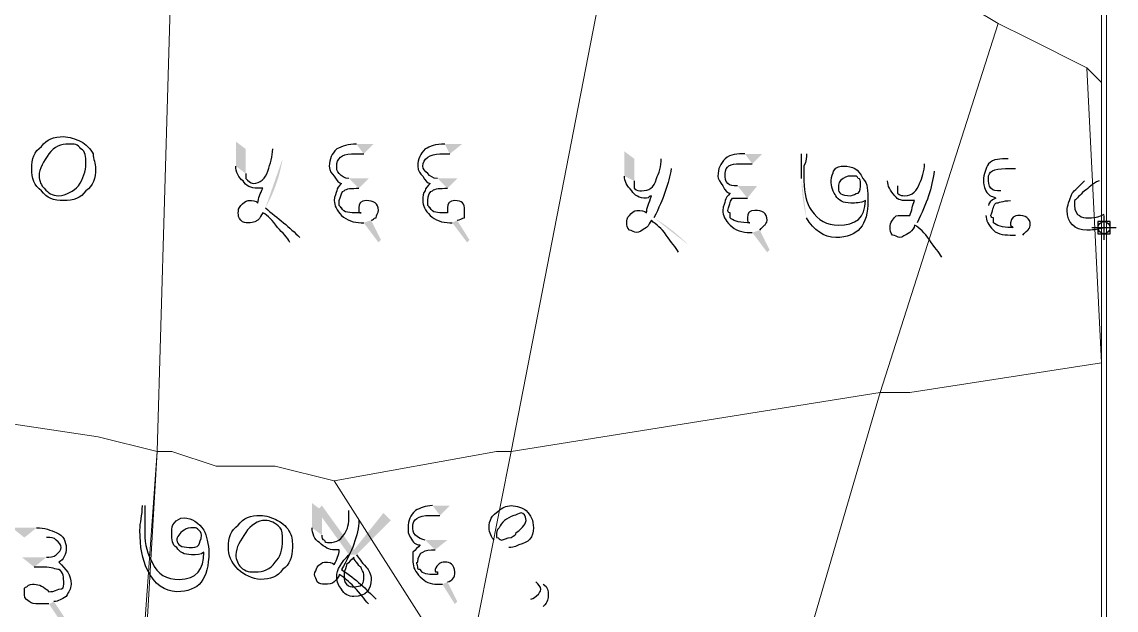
# Model space of a CAD drawing. Header units: metres. Extents: x 345912 to 349030, y 3061206 to 3061792.
# Drawn here: x 346117.22 to 346139.82, y 3061299.62 to 3061311.77 of the extents above; entities that cross this region are included whole.
import ezdxf

# ---------------------------------------------------------------- set-up
doc = ezdxf.new("R2010")
doc.units = ezdxf.units.M
doc.header["$MEASUREMENT"] = 0
doc.header["$PDMODE"] = 98
doc.header["$PDSIZE"] = 0.25
doc.layers.add('PDF5_Geometry', color=7, linetype='Continuous')
doc.layers.add('PDF5_Solid Fills', color=7, linetype='Continuous')

msp = doc.modelspace()

# ---------------------------------------------------------------- hatches: boundary and pattern name
at = {"layer": 'PDF5_Solid Fills', "transparency": 33554559}
h = msp.add_hatch(color=256, dxfattribs=at)
h.paths.add_polyline_path([(346122.40053, 3061309.14523), (346122.60373, 3061308.94203)], flags=0)
h.paths.add_polyline_path([(346122.24813, 3061307.92603, 0.08894398), (346122.60373, 3061308.94203)], flags=0)
h.paths.add_polyline_path([(346122.95933, 3061307.31643), (346122.75613, 3061307.21483)], flags=0)
h.paths.add_polyline_path([(346121.63853, 3061308.78963), (346121.63853, 3061309.29763), (346121.84173, 3061309.14523), (346121.84173, 3061308.63723)], flags=0)
h.paths.add_polyline_path([(346124.28013, 3061309.04363), (346124.48333, 3061309.24683), (346124.12773, 3061309.24683)], flags=0)
h.paths.add_polyline_path([(346124.28013, 3061307.62123), (346124.58493, 3061307.21483), (346124.63573, 3061307.26563), (346124.43253, 3061307.67203)], flags=0)
h.paths.add_polyline_path([(346124.17853, 3061308.33243), (346124.38173, 3061308.53563), (346123.97533, 3061308.53563)], flags=0)
h.paths.add_polyline_path([(346126.05813, 3061309.04363), (346126.31213, 3061309.24683), (346125.95653, 3061309.24683)], flags=0)
h.paths.add_polyline_path([(346126.10893, 3061307.62123), (346126.41373, 3061307.21483), (346126.46453, 3061307.26563), (346126.21053, 3061307.67203)], flags=0)
h.paths.add_polyline_path([(346126.00733, 3061308.33243), (346126.21053, 3061308.53563), (346125.80413, 3061308.53563)], flags=0)
h = msp.add_hatch(color=256, dxfattribs=at)
h.paths.add_polyline_path([(346130.42694, 3061308.94205), (346130.63014, 3061308.73885)], flags=0)
h.paths.add_polyline_path([(346130.98574, 3061307.16405, 0.05915123), (346130.27454, 3061307.72285)], flags=0)
h.paths.add_polyline_path([(346130.98574, 3061307.16405), (346130.78254, 3061307.01165)], flags=0)
h.paths.add_polyline_path([(346129.66494, 3061308.58645), (346129.66494, 3061309.09445), (346129.86814, 3061308.94205), (346129.86814, 3061308.48485)], flags=0)
h.paths.add_polyline_path([(346132.30654, 3061308.84045), (346132.50974, 3061309.04365), (346132.15414, 3061309.04365)], flags=0)
h.paths.add_polyline_path([(346132.30654, 3061307.41805), (346132.61134, 3061307.01165), (346132.66214, 3061307.06245), (346132.45894, 3061307.46885)], flags=0)
h.paths.add_polyline_path([(346132.20494, 3061308.12925), (346132.40814, 3061308.38325), (346132.00174, 3061308.38325)], flags=0)
h.paths.add_polyline_path([(346133.32254, 3061308.53565, 0.05812615), (346133.42414, 3061307.72285)], flags=0)
h.paths.add_polyline_path([(346133.32254, 3061309.04365), (346133.42414, 3061309.04365)], flags=0)
h.paths.add_polyline_path([(346134.64334, 3061308.07845), (346134.64334, 3061308.07845)], flags=0)
h = msp.add_hatch(color=256, dxfattribs=at)
h.paths.add_polyline_path([(346119.70813, 3061301.77924), (346119.75893, 3061301.77924)], flags=0)
h.paths.add_polyline_path([(346120.97813, 3061300.81404), (346120.97813, 3061300.81404)], flags=0)
h.paths.add_polyline_path([(346123.97533, 3061300.76324), (346123.31493, 3061301.67764), (346123.41653, 3061301.77924), (346124.07693, 3061300.86484), (346124.68653, 3061301.62684), (346124.83893, 3061301.47444), (346124.12773, 3061300.76324)], flags=0)
h = msp.add_hatch(color=256, dxfattribs=at)
h.paths.add_polyline_path([(346123.97534, 3061301.67764), (346124.17854, 3061301.47444)], flags=0)
h.paths.add_polyline_path([(346124.53414, 3061299.84884), (346124.38174, 3061299.74724)], flags=0)
h.paths.add_polyline_path([(346123.21334, 3061301.32204), (346123.21334, 3061301.83004), (346123.41654, 3061301.67764), (346123.41654, 3061301.16964)], flags=0)
h.paths.add_polyline_path([(346125.85494, 3061301.57604), (346126.05814, 3061301.77924), (346125.70254, 3061301.77924)], flags=0)
h.paths.add_polyline_path([(346125.90574, 3061300.15364), (346126.15974, 3061299.74724), (346126.21054, 3061299.79804), (346126.00734, 3061300.20444)], flags=0)
h.paths.add_polyline_path([(346125.75334, 3061300.86484), (346126.00734, 3061301.06804), (346125.55014, 3061301.06804)], flags=0)
h.paths.add_polyline_path([(346127.27734, 3061300.91564), (346127.98854, 3061300.15364)], flags=0)
h.paths.add_polyline_path([(346127.98854, 3061299.69644), (346127.73454, 3061299.84884)], flags=0)
h.paths.add_polyline_path([(346127.83614, 3061300.20444), (346126.97254, 3061301.06804)], flags=0)
h = msp.add_hatch(color=256, dxfattribs=at)
h.paths.add_polyline_path([(346114.12014, 3061301.22044), (346114.37414, 3061301.01724)], flags=0)
h.paths.add_polyline_path([(346114.67894, 3061299.39164), (346114.52654, 3061299.29004)], flags=0)
h.paths.add_polyline_path([(346113.40894, 3061300.86484), (346113.40894, 3061301.37284), (346113.56134, 3061301.22044), (346113.56134, 3061300.76324)], flags=0)
h.paths.add_polyline_path([(346115.99974, 3061301.11884), (346116.25374, 3061301.32204), (346115.84734, 3061301.32204)], flags=0)
h.paths.add_polyline_path([(346116.05054, 3061299.69644), (346116.30454, 3061299.29004), (346116.35534, 3061299.34084), (346116.15214, 3061299.74724)], flags=0)
h.paths.add_polyline_path([(346115.94894, 3061300.40764), (346116.15214, 3061300.66164), (346115.69494, 3061300.66164)], flags=0)
h.paths.add_polyline_path([(346117.26974, 3061301.11884), (346117.01574, 3061301.32204), (346117.52374, 3061301.32204)], flags=0)
h.paths.add_polyline_path([(346117.87934, 3061299.79804), (346118.18414, 3061299.34084), (346118.08254, 3061299.29004), (346117.77774, 3061299.74724)], flags=0)
h.paths.add_polyline_path([(346117.47294, 3061300.50924), (346117.21894, 3061300.71244), (346117.72694, 3061300.71244)], flags=0)

# ---------------------------------------------------------------- linework, layer by layer
at = {"layer": 'PDF5_Geometry', "lineweight": 13}
msp.add_lwpolyline([(345911.78374, 3061494.92084), (346139.62175, 3061494.92084), (346139.62175, 3061271.09604), (345911.78374, 3061271.09604)], close=True, dxfattribs=at)
at = {"layer": 'PDF5_Geometry', "lineweight": 9}
for points in [[(346139.52014, 3061310.51683), (346139.21534, 3061310.82164), (346137.99613, 3061311.43123), (346137.38653, 3061311.73604), (346135.86254, 3061312.65044), (346139.52014, 3061317.22243)], [(346139.52014, 3061310.51683), (346139.21534, 3061310.82164), (346137.99613, 3061311.43123), (346137.38653, 3061311.73604), (346135.86254, 3061312.65044), (346139.52014, 3061317.22243)], [(346127.32814, 3061302.89683), (346127.02333, 3061302.89683), (346123.67053, 3061302.28724), (346122.45134, 3061302.59205), (346121.23213, 3061302.59205), (346120.31773, 3061302.89683), (346120.01294, 3061302.89683), (346120.31773, 3061313.26004), (346121.23213, 3061313.26004), (346121.53694, 3061313.26004), (346123.06094, 3061313.56485), (346124.58493, 3061313.56485), (346128.85213, 3061313.86963), (346129.46175, 3061313.86963)], [(346127.32814, 3061302.89683), (346127.02333, 3061302.89683), (346123.67053, 3061302.28724), (346122.45134, 3061302.59205), (346121.23213, 3061302.59205), (346120.31773, 3061302.89683), (346120.01294, 3061302.89683), (346120.31773, 3061313.26004), (346121.23213, 3061313.26004), (346121.53694, 3061313.26004), (346123.06094, 3061313.56485), (346124.58493, 3061313.56485), (346128.85213, 3061313.86963), (346129.46175, 3061313.86963)], [(346135.86254, 3061312.65044), (346137.38653, 3061311.73604), (346134.94814, 3061304.11604), (346127.32814, 3061302.89683), (346129.46175, 3061313.86963), (346130.37613, 3061313.86963)], [(346135.86254, 3061312.65044), (346137.38653, 3061311.73604), (346134.94814, 3061304.11604), (346127.32814, 3061302.89683), (346129.46175, 3061313.86963), (346130.37613, 3061313.86963)], [(346120.01294, 3061302.89683), (346118.79373, 3061303.20164), (346112.69773, 3061304.11604), (346112.39294, 3061304.11604), (346112.69773, 3061312.65044), (346114.83134, 3061312.95523), (346120.31773, 3061313.26004)], [(346120.01294, 3061302.89683), (346118.79373, 3061303.20164), (346112.69773, 3061304.11604), (346112.39294, 3061304.11604), (346112.69773, 3061312.65044), (346114.83134, 3061312.95523), (346120.31773, 3061313.26004)], [(346139.21534, 3061310.82164), (346139.52014, 3061304.72564), (346135.55773, 3061304.11604), (346134.94814, 3061304.11604), (346137.38653, 3061311.73604), (346137.99613, 3061311.43123)], [(346139.21534, 3061310.82164), (346139.52014, 3061304.72564), (346135.55773, 3061304.11604), (346134.94814, 3061304.11604), (346137.38653, 3061311.73604), (346137.99613, 3061311.43123)], [(346139.52014, 3061292.83844), (346137.69134, 3061290.70485), (346137.38653, 3061290.40004), (346131.29053, 3061291.61925), (346134.94814, 3061304.11604), (346135.55773, 3061304.11604), (346139.52014, 3061304.72564), (346139.21534, 3061310.82164), (346139.52014, 3061310.51683)], [(346139.52014, 3061292.83844), (346137.69134, 3061290.70485), (346137.38653, 3061290.40004), (346131.29053, 3061291.61925), (346134.94814, 3061304.11604), (346135.55773, 3061304.11604), (346139.52014, 3061304.72564), (346139.21534, 3061310.82164), (346139.52014, 3061310.51683)], [(346120.01294, 3061302.89683), (346119.40333, 3061294.36243), (346112.39294, 3061297.41044), (346112.08814, 3061297.41044), (346112.39294, 3061304.11604), (346112.69773, 3061304.11604), (346118.79373, 3061303.20164)], [(346120.01294, 3061302.89683), (346119.40333, 3061294.36243), (346112.39294, 3061297.41044), (346112.08814, 3061297.41044), (346112.39294, 3061304.11604), (346112.69773, 3061304.11604), (346118.79373, 3061303.20164)], [(346131.29053, 3061291.61925), (346128.85213, 3061292.22884), (346128.85213, 3061293.75284), (346126.41373, 3061298.32485), (346127.32814, 3061302.89683), (346134.94814, 3061304.11604)], [(346131.29053, 3061291.61925), (346128.85213, 3061292.22884), (346128.85213, 3061293.75284), (346126.41373, 3061298.32485), (346127.32814, 3061302.89683), (346134.94814, 3061304.11604)], [(346123.67053, 3061302.28724), (346125.80414, 3061298.93444), (346126.41373, 3061298.32485), (346125.80414, 3061295.88645), (346121.84175, 3061296.80085), (346119.70814, 3061297.41044), (346119.70814, 3061297.71523), (346120.01294, 3061302.89683), (346120.31773, 3061302.89683), (346121.23213, 3061302.59205), (346122.45134, 3061302.59205)], [(346123.67053, 3061302.28724), (346125.80414, 3061298.93444), (346126.41373, 3061298.32485), (346125.80414, 3061295.88645), (346121.84175, 3061296.80085), (346119.70814, 3061297.41044), (346119.70814, 3061297.71523), (346120.01294, 3061302.89683), (346120.31773, 3061302.89683), (346121.23213, 3061302.59205), (346122.45134, 3061302.59205)], [(346126.41373, 3061298.32485), (346125.80414, 3061298.93444), (346123.67053, 3061302.28724), (346127.02333, 3061302.89683), (346127.32814, 3061302.89683)], [(346126.41373, 3061298.32485), (346125.80414, 3061298.93444), (346123.67053, 3061302.28724), (346127.02333, 3061302.89683), (346127.32814, 3061302.89683)]]:
    msp.add_lwpolyline(points, close=True, dxfattribs=at)
at = {"layer": 'PDF5_Geometry', "lineweight": 25}
for points in [[(346117.62533, 3061309.19605), (346117.72693, 3061309.34845), (346117.87933, 3061309.39925), (346118.08253, 3061309.39925)], [(346118.08253, 3061309.39925), (346118.18413, 3061309.39925), (346118.33653, 3061309.34845), (346118.43813, 3061309.29765)], [(346117.42213, 3061308.73885), (346117.42213, 3061308.94205), (346117.47293, 3061309.09445), (346117.62533, 3061309.19605)], [(346118.18413, 3061309.24685), (346118.03173, 3061309.24685), (346117.87933, 3061309.19605), (346117.77773, 3061309.04365)], [(346118.43813, 3061309.14525), (346118.38733, 3061309.24685), (346118.28573, 3061309.24685), (346118.18413, 3061309.24685)], [(346118.43813, 3061309.29765), (346118.53973, 3061309.24685), (346118.64133, 3061309.14525), (346118.69213, 3061309.04365)], [(346124.12773, 3061309.24683), (346123.97533, 3061309.24683), (346123.82293, 3061309.19603), (346123.72133, 3061309.14523)], [(346125.95653, 3061309.24683), (346125.75333, 3061309.24683), (346125.65173, 3061309.19603), (346125.55013, 3061309.14523)], [(346117.77773, 3061309.04365), (346117.67613, 3061308.89125), (346117.57453, 3061308.73885), (346117.57453, 3061308.58645)], [(346118.53973, 3061308.84045), (346118.53973, 3061308.99285), (346118.53973, 3061309.09445), (346118.43813, 3061309.14525)], [(346118.69213, 3061309.04365), (346118.69213, 3061308.94205), (346118.74293, 3061308.84045), (346118.74293, 3061308.73885)], [(346122.29893, 3061308.68803), (346122.34973, 3061308.84043), (346122.40053, 3061308.99283), (346122.40053, 3061309.14523)], [(346123.72133, 3061309.14523), (346123.61973, 3061309.04363), (346123.56893, 3061308.94203), (346123.56893, 3061308.78963)], [(346123.72133, 3061308.78963), (346123.72133, 3061308.94203), (346123.82293, 3061309.04363), (346124.02613, 3061309.04363)], [(346124.02613, 3061309.04363), (346124.07693, 3061309.04363), (346124.12773, 3061309.04363), (346124.17853, 3061309.04363)], [(346124.17853, 3061309.04363), (346124.22933, 3061309.04363), (346124.22933, 3061309.04363), (346124.28013, 3061309.04363)], [(346125.55013, 3061309.14523), (346125.44853, 3061309.04363), (346125.39773, 3061308.94203), (346125.39773, 3061308.78963)], [(346125.49933, 3061308.78963), (346125.49933, 3061308.94203), (346125.65173, 3061309.04363), (346125.85493, 3061309.04363)], [(346125.85493, 3061309.04363), (346125.90573, 3061309.04363), (346125.95653, 3061309.04363), (346126.00733, 3061309.04363)], [(346126.00733, 3061309.04363), (346126.05813, 3061309.04363), (346126.05813, 3061309.04363), (346126.05813, 3061309.04363)], [(346130.32534, 3061308.53565), (346130.37614, 3061308.63725), (346130.42694, 3061308.78965), (346130.42694, 3061308.94205)], [(346131.74774, 3061308.94205), (346131.64614, 3061308.84045), (346131.59534, 3061308.73885), (346131.59534, 3061308.58645)], [(346132.15414, 3061309.04365), (346132.00174, 3061309.04365), (346131.84934, 3061309.04365), (346131.74774, 3061308.94205)], [(346133.32254, 3061308.53565), (346133.32254, 3061308.68805), (346133.32254, 3061308.84045), (346133.32254, 3061309.04365)], [(346133.42414, 3061309.04365), (346133.42414, 3061308.99285), (346133.42414, 3061308.89125), (346133.37334, 3061308.78965)], [(346137.58974, 3061308.94204), (346137.43734, 3061308.94204), (346137.28494, 3061308.94204), (346137.18334, 3061308.84044)], [(346117.62533, 3061308.28165), (346117.47293, 3061308.38325), (346117.42213, 3061308.53565), (346117.42213, 3061308.73885)], [(346118.38733, 3061308.38325), (346118.48893, 3061308.53565), (346118.53973, 3061308.68805), (346118.53973, 3061308.84045)], [(346118.74293, 3061308.73885), (346118.74293, 3061308.53565), (346118.69213, 3061308.38325), (346118.53973, 3061308.28165)], [(346121.79093, 3061308.48483), (346121.68933, 3061308.53563), (346121.63853, 3061308.68803), (346121.63853, 3061308.78963)], [(346123.56893, 3061308.78963), (346123.56893, 3061308.68803), (346123.61973, 3061308.63723), (346123.67053, 3061308.58643)], [(346123.77213, 3061308.63723), (346123.72133, 3061308.68803), (346123.72133, 3061308.73883), (346123.72133, 3061308.78963)], [(346125.39773, 3061308.78963), (346125.39773, 3061308.68803), (346125.44853, 3061308.63723), (346125.49933, 3061308.58643)], [(346125.60093, 3061308.63723), (346125.55013, 3061308.68803), (346125.49933, 3061308.73883), (346125.49933, 3061308.78963)], [(346130.63014, 3061308.73885), (346130.57934, 3061308.43405), (346130.47774, 3061308.12925), (346130.27454, 3061307.72285)], [(346131.74774, 3061308.63725), (346131.74774, 3061308.78965), (346131.84934, 3061308.84045), (346132.05254, 3061308.84045)], [(346132.05254, 3061308.84045), (346132.10334, 3061308.84045), (346132.15414, 3061308.84045), (346132.20494, 3061308.84045)], [(346132.20494, 3061308.84045), (346132.25574, 3061308.84045), (346132.25574, 3061308.84045), (346132.30654, 3061308.84045)], [(346133.37334, 3061308.78965), (346133.37334, 3061308.63725), (346133.37334, 3061308.58645), (346133.37334, 3061308.48485)], [(346133.98294, 3061308.68805), (346134.03374, 3061308.78965), (346134.13534, 3061308.78965), (346134.18614, 3061308.78965)], [(346134.18614, 3061308.78965), (346134.38934, 3061308.78965), (346134.49094, 3061308.73885), (346134.59254, 3061308.53565)], [(346135.76094, 3061308.43404), (346135.81174, 3061308.53564), (346135.86254, 3061308.68804), (346135.86254, 3061308.84044)], [(346137.18334, 3061308.84044), (346137.13254, 3061308.73884), (346137.08174, 3061308.63724), (346137.08174, 3061308.48484)], [(346137.18334, 3061308.53564), (346137.18334, 3061308.68804), (346137.28494, 3061308.73884), (346137.53894, 3061308.73884)], [(346137.53894, 3061308.73884), (346137.53894, 3061308.73884), (346137.58974, 3061308.73884), (346137.64054, 3061308.73884)], [(346137.64054, 3061308.73884), (346137.69134, 3061308.73884), (346137.69134, 3061308.73884), (346137.74214, 3061308.73884)], [(346117.57453, 3061308.58645), (346117.57453, 3061308.48485), (346117.62533, 3061308.38325), (346117.67613, 3061308.33245)], [(346122.09573, 3061308.33243), (346121.94333, 3061308.33243), (346121.84173, 3061308.38323), (346121.79093, 3061308.48483)], [(346121.84173, 3061308.63723), (346121.84173, 3061308.58643), (346121.84173, 3061308.53563), (346121.84173, 3061308.53563)], [(346121.84173, 3061308.53563), (346121.89253, 3061308.48483), (346121.94333, 3061308.43403), (346121.99413, 3061308.43403)], [(346121.99413, 3061308.43403), (346122.14653, 3061308.43403), (346122.24813, 3061308.53563), (346122.29893, 3061308.68803)], [(346123.67053, 3061308.58643), (346123.72133, 3061308.48483), (346123.77213, 3061308.43403), (346123.82293, 3061308.43403)], [(346123.97533, 3061308.53563), (346123.87373, 3061308.53563), (346123.82293, 3061308.58643), (346123.77213, 3061308.63723)], [(346125.49933, 3061308.58643), (346125.55013, 3061308.48483), (346125.60093, 3061308.43403), (346125.65173, 3061308.43403)], [(346125.80413, 3061308.53563), (346125.70253, 3061308.53563), (346125.65173, 3061308.58643), (346125.60093, 3061308.63723)], [(346129.81734, 3061308.28165), (346129.71574, 3061308.38325), (346129.66494, 3061308.48485), (346129.66494, 3061308.58645)], [(346129.86814, 3061308.48485), (346129.86814, 3061308.43405), (346129.86814, 3061308.38325), (346129.86814, 3061308.33245)], [(346130.02054, 3061308.28165), (346130.17294, 3061308.28165), (346130.27454, 3061308.33245), (346130.32534, 3061308.53565)], [(346131.59534, 3061308.58645), (346131.59534, 3061308.53565), (346131.64614, 3061308.43405), (346131.69694, 3061308.38325)], [(346131.79854, 3061308.43405), (346131.74774, 3061308.48485), (346131.74774, 3061308.53565), (346131.74774, 3061308.63725)], [(346133.37334, 3061308.48485), (346133.37334, 3061308.23085), (346133.42414, 3061308.02765), (346133.52574, 3061307.87525)], [(346133.93214, 3061308.48485), (346133.93214, 3061308.58645), (346133.98294, 3061308.63725), (346133.98294, 3061308.68805)], [(346134.03374, 3061308.18005), (346133.98294, 3061308.23085), (346133.93214, 3061308.38325), (346133.93214, 3061308.48485)], [(346134.18614, 3061308.53565), (346134.08454, 3061308.48485), (346134.08454, 3061308.43405), (346134.08454, 3061308.33245)], [(346134.38934, 3061308.58645), (346134.33854, 3061308.58645), (346134.23694, 3061308.58645), (346134.18614, 3061308.53565)], [(346134.49094, 3061308.53565), (346134.49094, 3061308.58645), (346134.44014, 3061308.58645), (346134.38934, 3061308.58645)], [(346134.54174, 3061308.43405), (346134.54174, 3061308.48485), (346134.54174, 3061308.53565), (346134.49094, 3061308.53565)], [(346134.59254, 3061308.53565), (346134.69414, 3061308.43405), (346134.69414, 3061308.28165), (346134.69414, 3061308.07845)], [(346135.25294, 3061308.18004), (346135.15134, 3061308.28164), (346135.10054, 3061308.38324), (346135.10054, 3061308.48484)], [(346136.06574, 3061308.68804), (346136.01494, 3061308.33244), (346135.91334, 3061308.02764), (346135.71014, 3061307.62124)], [(346137.08174, 3061308.48484), (346137.08174, 3061308.43404), (346137.08174, 3061308.38324), (346137.13254, 3061308.28164)], [(346137.23414, 3061308.33244), (346137.18334, 3061308.38324), (346137.18334, 3061308.48484), (346137.18334, 3061308.53564)], [(346138.91054, 3061308.23084), (346138.96134, 3061308.28164), (346139.06294, 3061308.38324), (346139.16454, 3061308.48484)], [(346139.46934, 3061308.48484), (346139.31694, 3061308.43404), (346139.26614, 3061308.33244), (346139.16454, 3061308.28164)], [(346118.08253, 3061308.07845), (346117.87933, 3061308.07845), (346117.72693, 3061308.12925), (346117.62533, 3061308.28165)], [(346117.67613, 3061308.33245), (346117.77773, 3061308.23085), (346117.82853, 3061308.18005), (346117.98093, 3061308.18005)], [(346117.98093, 3061308.18005), (346118.13333, 3061308.18005), (346118.28573, 3061308.28165), (346118.38733, 3061308.38325)], [(346118.53973, 3061308.28165), (346118.43813, 3061308.12925), (346118.28573, 3061308.07845), (346118.08253, 3061308.07845)], [(346122.09573, 3061308.02763), (346122.09573, 3061308.12923), (346122.14653, 3061308.23083), (346122.19733, 3061308.33243)], [(346122.19733, 3061308.33243), (346122.14653, 3061308.33243), (346122.14653, 3061308.33243), (346122.09573, 3061308.33243)], [(346123.72133, 3061308.28163), (346123.72133, 3061308.23083), (346123.67053, 3061308.18003), (346123.67053, 3061308.07843)], [(346123.82293, 3061308.43403), (346123.77213, 3061308.38323), (346123.72133, 3061308.33243), (346123.72133, 3061308.28163)], [(346123.77213, 3061308.07843), (346123.82293, 3061308.18003), (346123.82293, 3061308.28163), (346123.87373, 3061308.28163)], [(346123.87373, 3061308.28163), (346123.92453, 3061308.33243), (346124.02613, 3061308.33243), (346124.17853, 3061308.33243)], [(346125.55013, 3061308.28163), (346125.49933, 3061308.23083), (346125.49933, 3061308.18003), (346125.49933, 3061308.07843)], [(346125.65173, 3061308.43403), (346125.60093, 3061308.38323), (346125.55013, 3061308.33243), (346125.55013, 3061308.28163)], [(346125.60093, 3061308.07843), (346125.60093, 3061308.18003), (346125.65173, 3061308.28163), (346125.70253, 3061308.28163)], [(346125.70253, 3061308.28163), (346125.75333, 3061308.33243), (346125.85493, 3061308.33243), (346126.00733, 3061308.33243)], [(346130.12214, 3061308.12925), (346129.96974, 3061308.12925), (346129.86814, 3061308.18005), (346129.81734, 3061308.28165)], [(346129.86814, 3061308.33245), (346129.91894, 3061308.28165), (346129.96974, 3061308.28165), (346130.02054, 3061308.28165)], [(346131.69694, 3061308.38325), (346131.74774, 3061308.28165), (346131.79854, 3061308.23085), (346131.84934, 3061308.23085)], [(346132.00174, 3061308.38325), (346131.90014, 3061308.38325), (346131.84934, 3061308.38325), (346131.79854, 3061308.43405)], [(346134.08454, 3061308.33245), (346134.08454, 3061308.23085), (346134.13534, 3061308.18005), (346134.33854, 3061308.18005)], [(346134.49094, 3061308.23085), (346134.54174, 3061308.28165), (346134.54174, 3061308.33245), (346134.54174, 3061308.43405)], [(346135.30374, 3061308.38324), (346135.30374, 3061308.33244), (346135.30374, 3061308.28164), (346135.30374, 3061308.23084)], [(346135.45614, 3061308.18004), (346135.60854, 3061308.18004), (346135.71014, 3061308.28164), (346135.76094, 3061308.43404)], [(346137.13254, 3061308.28164), (346137.18334, 3061308.18004), (346137.23414, 3061308.18004), (346137.33574, 3061308.12924)], [(346137.43734, 3061308.28164), (346137.33574, 3061308.28164), (346137.28494, 3061308.28164), (346137.23414, 3061308.33244)], [(346139.16454, 3061308.28164), (346139.06294, 3061308.18004), (346139.01214, 3061308.12924), (346138.96134, 3061308.07844)], [(346121.74013, 3061307.97683), (346121.79093, 3061308.02763), (346121.84173, 3061308.07843), (346121.89253, 3061308.07843)], [(346121.89253, 3061308.07843), (346121.99413, 3061308.07843), (346122.04493, 3061308.07843), (346122.09573, 3061308.02763)], [(346123.67053, 3061308.07843), (346123.67053, 3061307.97683), (346123.72133, 3061307.87523), (346123.82293, 3061307.77363)], [(346123.77213, 3061307.97683), (346123.77213, 3061308.02763), (346123.77213, 3061308.07843), (346123.77213, 3061308.07843)], [(346124.33093, 3061308.07843), (346124.22933, 3061308.07843), (346124.17853, 3061308.02763), (346124.17853, 3061307.92603)], [(346124.58493, 3061307.87523), (346124.58493, 3061308.02763), (346124.48333, 3061308.07843), (346124.33093, 3061308.07843)], [(346125.49933, 3061308.07843), (346125.49933, 3061307.97683), (346125.55013, 3061307.87523), (346125.65173, 3061307.77363)], [(346125.60093, 3061307.97683), (346125.60093, 3061308.02763), (346125.60093, 3061308.07843), (346125.60093, 3061308.07843)], [(346126.15973, 3061308.07843), (346126.05813, 3061308.07843), (346126.00733, 3061308.02763), (346126.00733, 3061307.92603)], [(346126.36293, 3061307.87523), (346126.36293, 3061308.02763), (346126.31213, 3061308.07843), (346126.15973, 3061308.07843)], [(346130.12214, 3061307.82445), (346130.12214, 3061307.92605), (346130.17294, 3061308.02765), (346130.22374, 3061308.18005)], [(346130.22374, 3061308.18005), (346130.17294, 3061308.18005), (346130.17294, 3061308.12925), (346130.12214, 3061308.12925)], [(346131.74774, 3061308.07845), (346131.74774, 3061308.02765), (346131.69694, 3061307.97685), (346131.69694, 3061307.87525)], [(346131.84934, 3061308.23085), (346131.79854, 3061308.18005), (346131.74774, 3061308.12925), (346131.74774, 3061308.07845)], [(346131.79854, 3061307.87525), (346131.84934, 3061308.02765), (346131.84934, 3061308.07845), (346131.90014, 3061308.12925)], [(346131.90014, 3061308.12925), (346131.95094, 3061308.12925), (346132.05254, 3061308.12925), (346132.20494, 3061308.12925)], [(346134.33854, 3061308.02765), (346134.18614, 3061308.02765), (346134.08454, 3061308.07845), (346134.03374, 3061308.18005)], [(346134.69414, 3061308.07845), (346134.69414, 3061307.57045), (346134.49094, 3061307.31645), (346134.03374, 3061307.31645)], [(346134.08454, 3061307.57045), (346134.44014, 3061307.57045), (346134.64334, 3061307.72285), (346134.64334, 3061308.07845)], [(346134.33854, 3061308.18005), (346134.38934, 3061308.18005), (346134.44014, 3061308.23085), (346134.49094, 3061308.23085)], [(346134.64334, 3061308.07845), (346134.54174, 3061308.02765), (346134.44014, 3061308.02765), (346134.33854, 3061308.02765)], [(346135.55774, 3061308.07844), (346135.40534, 3061308.07844), (346135.30374, 3061308.07844), (346135.25294, 3061308.18004)], [(346135.30374, 3061308.23084), (346135.35454, 3061308.18004), (346135.40534, 3061308.18004), (346135.45614, 3061308.18004)], [(346135.55774, 3061307.77364), (346135.60854, 3061307.87524), (346135.60854, 3061307.97684), (346135.65934, 3061308.07844)], [(346135.65934, 3061308.07844), (346135.60854, 3061308.07844), (346135.60854, 3061308.07844), (346135.55774, 3061308.07844)], [(346137.33574, 3061308.12924), (346137.23414, 3061308.07844), (346137.18334, 3061308.02764), (346137.18334, 3061307.97684)], [(346137.23414, 3061307.77364), (346137.28494, 3061307.92604), (346137.28494, 3061307.97684), (346137.33574, 3061308.02764)], [(346137.33574, 3061308.02764), (346137.38654, 3061308.02764), (346137.48814, 3061308.07844), (346137.64054, 3061308.07844)], [(346138.80894, 3061307.87524), (346138.80894, 3061307.97684), (346138.85974, 3061308.07844), (346138.91054, 3061308.23084)], [(346138.96134, 3061308.07844), (346138.96134, 3061308.02764), (346138.96134, 3061307.97684), (346138.96134, 3061307.97684)], [(346121.68933, 3061307.82443), (346121.68933, 3061307.87523), (346121.68933, 3061307.92603), (346121.74013, 3061307.97683)], [(346121.74013, 3061307.67203), (346121.68933, 3061307.72283), (346121.68933, 3061307.77363), (346121.68933, 3061307.82443)], [(346122.19733, 3061307.82443), (346122.14653, 3061307.77363), (346122.14653, 3061307.72283), (346122.09573, 3061307.67203)], [(346122.50213, 3061307.51963), (346122.40053, 3061307.67203), (346122.29893, 3061307.77363), (346122.19733, 3061307.82443)], [(346122.24813, 3061307.92603), (346122.50213, 3061307.72283), (346122.75613, 3061307.51963), (346122.95933, 3061307.31643)], [(346123.82293, 3061307.92603), (346123.82293, 3061307.92603), (346123.82293, 3061307.92603), (346123.77213, 3061307.97683)], [(346124.17853, 3061307.82443), (346123.97533, 3061307.82443), (346123.87373, 3061307.82443), (346123.82293, 3061307.92603)], [(346124.17853, 3061307.92603), (346124.17853, 3061307.92603), (346124.17853, 3061307.92603), (346124.17853, 3061307.87523)], [(346124.17853, 3061307.87523), (346124.17853, 3061307.82443), (346124.17853, 3061307.82443), (346124.22933, 3061307.82443)], [(346124.22933, 3061307.82443), (346124.17853, 3061307.82443), (346124.17853, 3061307.82443), (346124.17853, 3061307.82443)], [(346124.53413, 3061307.72283), (346124.53413, 3061307.77363), (346124.58493, 3061307.82443), (346124.58493, 3061307.87523)], [(346125.65173, 3061307.92603), (346125.65173, 3061307.92603), (346125.65173, 3061307.92603), (346125.60093, 3061307.97683)], [(346125.95653, 3061307.82443), (346125.80413, 3061307.82443), (346125.70253, 3061307.82443), (346125.65173, 3061307.92603)], [(346126.00733, 3061307.82443), (346126.00733, 3061307.82443), (346126.00733, 3061307.82443), (346125.95653, 3061307.82443)], [(346126.00733, 3061307.92603), (346126.00733, 3061307.92603), (346126.00733, 3061307.92603), (346126.00733, 3061307.87523)], [(346126.00733, 3061307.87523), (346126.00733, 3061307.82443), (346126.00733, 3061307.82443), (346126.00733, 3061307.82443)], [(346126.36293, 3061307.72283), (346126.36293, 3061307.77363), (346126.36293, 3061307.82443), (346126.36293, 3061307.87523)], [(346129.76654, 3061307.77365), (346129.81734, 3061307.82445), (346129.86814, 3061307.87525), (346129.91894, 3061307.87525)], [(346129.91894, 3061307.87525), (346130.02054, 3061307.87525), (346130.07134, 3061307.87525), (346130.12214, 3061307.82445)], [(346131.69694, 3061307.87525), (346131.69694, 3061307.77365), (346131.74774, 3061307.67205), (346131.84934, 3061307.57045)], [(346131.84934, 3061307.82445), (346131.79854, 3061307.82445), (346131.79854, 3061307.87525), (346131.79854, 3061307.87525)], [(346131.84934, 3061307.72285), (346131.84934, 3061307.72285), (346131.84934, 3061307.77365), (346131.84934, 3061307.82445)], [(346132.35734, 3061307.87525), (346132.25574, 3061307.87525), (346132.20494, 3061307.82445), (346132.20494, 3061307.72285)], [(346132.61134, 3061307.67205), (346132.61134, 3061307.82445), (346132.50974, 3061307.87525), (346132.35734, 3061307.87525)], [(346133.52574, 3061307.87525), (346133.67814, 3061307.67205), (346133.83054, 3061307.57045), (346134.08454, 3061307.57045)], [(346139.21534, 3061307.46884), (346138.96134, 3061307.46884), (346138.80894, 3061307.62124), (346138.80894, 3061307.87524)], [(346138.96134, 3061307.97684), (346138.96134, 3061307.87524), (346139.01214, 3061307.77364), (346139.06294, 3061307.77364)], [(346121.89253, 3061307.62123), (346121.84173, 3061307.62123), (346121.79093, 3061307.62123), (346121.74013, 3061307.67203)], [(346122.09573, 3061307.67203), (346121.99413, 3061307.62123), (346121.94333, 3061307.62123), (346121.89253, 3061307.62123)], [(346123.82293, 3061307.77363), (346123.92453, 3061307.67203), (346124.07693, 3061307.62123), (346124.22933, 3061307.62123)], [(346124.22933, 3061307.62123), (346124.22933, 3061307.62123), (346124.28013, 3061307.62123), (346124.28013, 3061307.62123)], [(346124.43253, 3061307.67203), (346124.48333, 3061307.67203), (346124.48333, 3061307.72283), (346124.53413, 3061307.72283)], [(346125.65173, 3061307.77363), (346125.75333, 3061307.67203), (346125.90573, 3061307.62123), (346126.05813, 3061307.62123)], [(346126.05813, 3061307.62123), (346126.05813, 3061307.62123), (346126.10893, 3061307.62123), (346126.10893, 3061307.62123)], [(346126.21053, 3061307.67203), (346126.26133, 3061307.67203), (346126.31213, 3061307.72283), (346126.36293, 3061307.72283)], [(346129.71574, 3061307.62125), (346129.71574, 3061307.67205), (346129.71574, 3061307.72285), (346129.76654, 3061307.77365)], [(346129.76654, 3061307.46885), (346129.71574, 3061307.51965), (346129.71574, 3061307.57045), (346129.71574, 3061307.62125)], [(346130.22374, 3061307.67205), (346130.17294, 3061307.62125), (346130.17294, 3061307.57045), (346130.12214, 3061307.51965)], [(346130.52854, 3061307.36725), (346130.42694, 3061307.51965), (346130.32534, 3061307.57045), (346130.22374, 3061307.67205)], [(346132.20494, 3061307.62125), (346132.00174, 3061307.62125), (346131.90014, 3061307.67205), (346131.84934, 3061307.72285)], [(346132.20494, 3061307.72285), (346132.20494, 3061307.67205), (346132.20494, 3061307.67205), (346132.20494, 3061307.67205)], [(346132.20494, 3061307.67205), (346132.20494, 3061307.62125), (346132.25574, 3061307.62125), (346132.25574, 3061307.62125)], [(346132.25574, 3061307.62125), (346132.20494, 3061307.62125), (346132.20494, 3061307.62125), (346132.20494, 3061307.62125)], [(346132.56054, 3061307.57045), (346132.56054, 3061307.57045), (346132.61134, 3061307.62125), (346132.61134, 3061307.67205)], [(346134.03374, 3061307.31645), (346133.77974, 3061307.31645), (346133.57654, 3061307.46885), (346133.42414, 3061307.72285)], [(346135.15134, 3061307.51964), (346135.15134, 3061307.57044), (346135.15134, 3061307.62124), (346135.20214, 3061307.67204)], [(346135.20214, 3061307.67204), (346135.25294, 3061307.77364), (346135.30374, 3061307.77364), (346135.35454, 3061307.77364)], [(346135.35454, 3061307.77364), (346135.45614, 3061307.77364), (346135.50694, 3061307.77364), (346135.55774, 3061307.77364)], [(346137.13254, 3061307.77364), (346137.13254, 3061307.67204), (346137.18334, 3061307.57044), (346137.28494, 3061307.46884)], [(346137.28494, 3061307.72284), (346137.23414, 3061307.72284), (346137.23414, 3061307.77364), (346137.23414, 3061307.77364)], [(346137.28494, 3061307.62124), (346137.28494, 3061307.62124), (346137.28494, 3061307.67204), (346137.28494, 3061307.72284)], [(346137.64054, 3061307.51964), (346137.48814, 3061307.51964), (346137.33574, 3061307.57044), (346137.28494, 3061307.62124)], [(346137.79294, 3061307.77364), (346137.74214, 3061307.77364), (346137.64054, 3061307.72284), (346137.64054, 3061307.62124)], [(346137.64054, 3061307.62124), (346137.64054, 3061307.62124), (346137.64054, 3061307.57044), (346137.64054, 3061307.57044)], [(346138.04694, 3061307.57044), (346138.04694, 3061307.72284), (346137.94534, 3061307.77364), (346137.79294, 3061307.77364)], [(346139.06294, 3061307.77364), (346139.11374, 3061307.72284), (346139.16454, 3061307.72284), (346139.26614, 3061307.72284)], [(346139.26614, 3061307.72284), (346139.31694, 3061307.72284), (346139.41854, 3061307.72284), (346139.52014, 3061307.77364)], [(346139.52014, 3061307.77364), (346139.53668, 3061307.78192), (346139.55363, 3061307.78905), (346139.57094, 3061307.79513)], [(346122.75613, 3061307.21483), (346122.70533, 3061307.31643), (346122.60373, 3061307.41803), (346122.50213, 3061307.51963)], [(346129.91894, 3061307.41805), (346129.86814, 3061307.41805), (346129.81734, 3061307.46885), (346129.76654, 3061307.46885)], [(346130.12214, 3061307.51965), (346130.02054, 3061307.46885), (346129.96974, 3061307.41805), (346129.91894, 3061307.41805)], [(346130.78254, 3061307.01165), (346130.73174, 3061307.11325), (346130.63014, 3061307.21485), (346130.52854, 3061307.36725)], [(346131.84934, 3061307.57045), (346131.95094, 3061307.46885), (346132.10334, 3061307.41805), (346132.25574, 3061307.41805)], [(346132.25574, 3061307.41805), (346132.25574, 3061307.41805), (346132.30654, 3061307.41805), (346132.30654, 3061307.41805)], [(346132.45894, 3061307.46885), (346132.50974, 3061307.51965), (346132.50974, 3061307.51965), (346132.56054, 3061307.57045)], [(346135.20214, 3061307.36724), (346135.15134, 3061307.41804), (346135.15134, 3061307.46884), (346135.15134, 3061307.51964)], [(346135.35454, 3061307.31644), (346135.30374, 3061307.31644), (346135.25294, 3061307.36724), (346135.20214, 3061307.36724)], [(346135.55774, 3061307.41804), (346135.45614, 3061307.36724), (346135.40534, 3061307.31644), (346135.35454, 3061307.31644)], [(346135.65934, 3061307.57044), (346135.65934, 3061307.51964), (346135.60854, 3061307.46884), (346135.55774, 3061307.41804)], [(346135.96414, 3061307.26564), (346135.86254, 3061307.41804), (346135.76094, 3061307.51964), (346135.65934, 3061307.57044)], [(346137.28494, 3061307.46884), (346137.38654, 3061307.36724), (346137.53894, 3061307.36724), (346137.69134, 3061307.36724)], [(346137.64054, 3061307.57044), (346137.64054, 3061307.57044), (346137.69134, 3061307.51964), (346137.69134, 3061307.51964)], [(346137.69134, 3061307.51964), (346137.64054, 3061307.51964), (346137.64054, 3061307.51964), (346137.64054, 3061307.51964)], [(346137.69134, 3061307.36724), (346137.74214, 3061307.36724), (346137.74214, 3061307.36724), (346137.74214, 3061307.36724)], [(346137.89454, 3061307.36724), (346137.94534, 3061307.41804), (346137.94534, 3061307.41804), (346137.99614, 3061307.46884)], [(346137.99614, 3061307.46884), (346137.99614, 3061307.46884), (346138.04694, 3061307.51964), (346138.04694, 3061307.57044)], [(346139.57094, 3061307.51964), (346139.41854, 3061307.46884), (346139.31694, 3061307.46884), (346139.21534, 3061307.46884)], [(346136.21814, 3061306.91004), (346136.16734, 3061307.01164), (346136.06574, 3061307.11324), (346135.96414, 3061307.26564)], [(346119.65733, 3061301.27124), (346119.65733, 3061301.42364), (346119.70813, 3061301.57604), (346119.70813, 3061301.77924)], [(346119.75893, 3061301.77924), (346119.75893, 3061301.72844), (346119.75893, 3061301.62684), (346119.75893, 3061301.52524)], [(346125.70254, 3061301.77924), (346125.55014, 3061301.77924), (346125.44854, 3061301.72844), (346125.34694, 3061301.67764)], [(346127.07414, 3061301.67764), (346127.12494, 3061301.72844), (346127.22654, 3061301.77924), (346127.32814, 3061301.77924)], [(346127.32814, 3061301.77924), (346127.42974, 3061301.77924), (346127.58214, 3061301.72844), (346127.63294, 3061301.67764)], [(346119.75893, 3061301.52524), (346119.75893, 3061301.37284), (346119.75893, 3061301.27124), (346119.75893, 3061301.22044)], [(346120.36853, 3061301.42364), (346120.41933, 3061301.47444), (346120.47013, 3061301.52524), (346120.57173, 3061301.52524)], [(346120.57173, 3061301.52524), (346120.72413, 3061301.52524), (346120.87653, 3061301.42364), (346120.97813, 3061301.27124)], [(346121.68933, 3061301.37284), (346121.79093, 3061301.52524), (346121.94333, 3061301.57604), (346122.14653, 3061301.57604)], [(346122.24813, 3061301.47444), (346122.09573, 3061301.47444), (346121.94333, 3061301.37284), (346121.84173, 3061301.22044)], [(346122.14653, 3061301.57604), (346122.24813, 3061301.57604), (346122.40053, 3061301.52524), (346122.50213, 3061301.47444)], [(346122.55293, 3061301.32204), (346122.45133, 3061301.42364), (346122.34973, 3061301.47444), (346122.24813, 3061301.47444)], [(346122.50213, 3061301.47444), (346122.60373, 3061301.42364), (346122.70533, 3061301.32204), (346122.75613, 3061301.22044)], [(346124.17854, 3061301.47444), (346124.17854, 3061301.16964), (346124.02614, 3061300.81404), (346123.82294, 3061300.45844)], [(346123.92454, 3061301.27124), (346123.97534, 3061301.37284), (346123.97534, 3061301.52524), (346123.97534, 3061301.67764)], [(346125.34694, 3061301.67764), (346125.24534, 3061301.57604), (346125.19454, 3061301.47444), (346125.19454, 3061301.32204)], [(346125.29614, 3061301.37284), (346125.29614, 3061301.47444), (346125.39774, 3061301.57604), (346125.65174, 3061301.57604)], [(346125.65174, 3061301.57604), (346125.65174, 3061301.57604), (346125.70254, 3061301.57604), (346125.75334, 3061301.57604)], [(346125.75334, 3061301.57604), (346125.80414, 3061301.57604), (346125.85494, 3061301.57604), (346125.85494, 3061301.57604)], [(346126.87094, 3061301.32204), (346126.87094, 3061301.47444), (346126.92174, 3061301.57604), (346127.07414, 3061301.67764)], [(346127.37894, 3061301.57604), (346127.22654, 3061301.52524), (346127.12494, 3061301.42364), (346127.07414, 3061301.32204)], [(346127.53134, 3061301.62684), (346127.48054, 3061301.62684), (346127.42974, 3061301.57604), (346127.37894, 3061301.57604)], [(346127.42974, 3061301.22044), (346127.58214, 3061301.32204), (346127.63294, 3061301.42364), (346127.63294, 3061301.47444)], [(346127.63294, 3061301.47444), (346127.63294, 3061301.57604), (346127.58214, 3061301.62684), (346127.53134, 3061301.62684)], [(346127.63294, 3061301.67764), (346127.73454, 3061301.57604), (346127.78534, 3061301.47444), (346127.78534, 3061301.32204)], [(346117.52374, 3061301.32204), (346117.67614, 3061301.32204), (346117.82854, 3061301.27124), (346117.93014, 3061301.22044)], [(346119.80973, 3061300.45844), (346119.70813, 3061300.66164), (346119.65733, 3061300.91564), (346119.65733, 3061301.27124)], [(346120.31773, 3061301.22044), (346120.31773, 3061301.32204), (346120.31773, 3061301.37284), (346120.36853, 3061301.42364)], [(346120.57173, 3061301.27124), (346120.47013, 3061301.22044), (346120.41933, 3061301.11884), (346120.41933, 3061301.06804)], [(346120.77493, 3061301.32204), (346120.67333, 3061301.32204), (346120.62253, 3061301.32204), (346120.57173, 3061301.27124)], [(346120.87653, 3061301.27124), (346120.82573, 3061301.32204), (346120.82573, 3061301.32204), (346120.77493, 3061301.32204)], [(346120.92733, 3061301.16964), (346120.92733, 3061301.16964), (346120.92733, 3061301.22044), (346120.87653, 3061301.27124)], [(346120.97813, 3061301.27124), (346121.02893, 3061301.16964), (346121.07973, 3061300.96644), (346121.07973, 3061300.81404)], [(346121.48613, 3061300.91564), (346121.48613, 3061301.11884), (346121.53693, 3061301.27124), (346121.68933, 3061301.37284)], [(346122.60373, 3061301.06804), (346122.60373, 3061301.16964), (346122.60373, 3061301.27124), (346122.55293, 3061301.32204)], [(346123.36574, 3061301.01724), (346123.26414, 3061301.06804), (346123.21334, 3061301.22044), (346123.21334, 3061301.32204)], [(346123.56894, 3061301.01724), (346123.72134, 3061301.01724), (346123.82294, 3061301.06804), (346123.92454, 3061301.27124)], [(346125.19454, 3061301.32204), (346125.19454, 3061301.27124), (346125.19454, 3061301.16964), (346125.24534, 3061301.11884)], [(346125.34694, 3061301.16964), (346125.29614, 3061301.22044), (346125.29614, 3061301.27124), (346125.29614, 3061301.37284)], [(346126.97254, 3061301.06804), (346126.92174, 3061301.11884), (346126.87094, 3061301.22044), (346126.87094, 3061301.32204)], [(346127.07414, 3061301.32204), (346127.02334, 3061301.27124), (346127.02334, 3061301.22044), (346127.02334, 3061301.16964)], [(346127.78534, 3061301.32204), (346127.78534, 3061301.11884), (346127.68374, 3061301.01724), (346127.48054, 3061300.96644)], [(346117.93014, 3061301.06804), (346117.87934, 3061301.11884), (346117.82854, 3061301.11884), (346117.72694, 3061301.11884)], [(346117.93014, 3061301.22044), (346118.08254, 3061301.16964), (346118.13334, 3061301.01724), (346118.13334, 3061300.91564)], [(346118.03174, 3061300.91564), (346118.03174, 3061300.96644), (346117.98094, 3061301.01724), (346117.93014, 3061301.06804)], [(346119.75893, 3061301.22044), (346119.75893, 3061300.96644), (346119.80973, 3061300.76324), (346119.91133, 3061300.61084)], [(346120.41933, 3061300.91564), (346120.31773, 3061300.96644), (346120.31773, 3061301.06804), (346120.31773, 3061301.22044)], [(346120.41933, 3061301.06804), (346120.41933, 3061300.96644), (346120.52093, 3061300.91564), (346120.67333, 3061300.91564)], [(346120.87653, 3061300.96644), (346120.87653, 3061301.01724), (346120.92733, 3061301.06804), (346120.92733, 3061301.16964)], [(346121.84173, 3061301.22044), (346121.74013, 3061301.06804), (346121.63853, 3061300.91564), (346121.63853, 3061300.76324)], [(346122.45133, 3061300.61084), (346122.55293, 3061300.71244), (346122.60373, 3061300.86484), (346122.60373, 3061301.06804)], [(346122.75613, 3061301.22044), (346122.80693, 3061301.11884), (346122.80693, 3061301.01724), (346122.80693, 3061300.91564)], [(346123.67054, 3061300.86484), (346123.56894, 3061300.86484), (346123.46734, 3061300.91564), (346123.36574, 3061301.01724)], [(346123.41654, 3061301.16964), (346123.41654, 3061301.11884), (346123.41654, 3061301.06804), (346123.46734, 3061301.06804)], [(346123.46734, 3061301.06804), (346123.46734, 3061301.01724), (346123.51814, 3061301.01724), (346123.56894, 3061301.01724)], [(346125.24534, 3061301.11884), (346125.29614, 3061301.01724), (346125.34694, 3061300.96644), (346125.44854, 3061300.96644)], [(346125.55014, 3061301.06804), (346125.49934, 3061301.06804), (346125.39774, 3061301.11884), (346125.34694, 3061301.16964)], [(346127.02334, 3061301.16964), (346127.02334, 3061301.16964), (346127.02334, 3061301.11884), (346127.02334, 3061301.11884)], [(346127.02334, 3061301.11884), (346127.07414, 3061301.11884), (346127.07414, 3061301.06804), (346127.12494, 3061301.06804)], [(346127.12494, 3061301.06804), (346127.17574, 3061301.06804), (346127.22654, 3061301.11884), (346127.32814, 3061301.11884)], [(346127.32814, 3061301.11884), (346127.37894, 3061301.16964), (346127.42974, 3061301.16964), (346127.42974, 3061301.22044)], [(346117.93014, 3061300.76324), (346117.98094, 3061300.81404), (346118.03174, 3061300.86484), (346118.03174, 3061300.91564)], [(346118.13334, 3061300.91564), (346118.13334, 3061300.76324), (346118.08254, 3061300.66164), (346117.98094, 3061300.61084)], [(346120.72413, 3061300.76324), (346120.57173, 3061300.76324), (346120.47013, 3061300.81404), (346120.41933, 3061300.91564)], [(346121.07973, 3061300.81404), (346121.07973, 3061300.25524), (346120.87653, 3061300.00124), (346120.41933, 3061300.00124)], [(346120.47013, 3061300.25524), (346120.82573, 3061300.25524), (346120.97813, 3061300.45844), (346120.97813, 3061300.81404)], [(346120.67333, 3061300.91564), (346120.77493, 3061300.91564), (346120.82573, 3061300.91564), (346120.87653, 3061300.96644)], [(346120.97813, 3061300.81404), (346120.92733, 3061300.76324), (346120.82573, 3061300.76324), (346120.72413, 3061300.76324)], [(346121.68933, 3061300.45844), (346121.53693, 3061300.61084), (346121.48613, 3061300.76324), (346121.48613, 3061300.91564)], [(346122.80693, 3061300.91564), (346122.80693, 3061300.71244), (346122.75613, 3061300.56004), (346122.60373, 3061300.45844)], [(346123.67054, 3061300.56004), (346123.72134, 3061300.66164), (346123.77214, 3061300.76324), (346123.77214, 3061300.86484)], [(346123.77214, 3061300.86484), (346123.77214, 3061300.86484), (346123.72134, 3061300.86484), (346123.67054, 3061300.86484)], [(346125.44854, 3061300.96644), (346125.39774, 3061300.91564), (346125.34694, 3061300.86484), (346125.29614, 3061300.81404)], [(346125.29614, 3061300.81404), (346125.29614, 3061300.76324), (346125.29614, 3061300.71244), (346125.29614, 3061300.61084)], [(346125.39774, 3061300.61084), (346125.39774, 3061300.71244), (346125.44854, 3061300.81404), (346125.49934, 3061300.81404)], [(346125.49934, 3061300.81404), (346125.55014, 3061300.86484), (346125.65174, 3061300.86484), (346125.75334, 3061300.86484)], [(346127.48054, 3061300.96644), (346127.37894, 3061300.91564), (346127.32814, 3061300.91564), (346127.27734, 3061300.91564)], [(346117.72694, 3061300.71244), (346117.77774, 3061300.71244), (346117.87934, 3061300.71244), (346117.93014, 3061300.76324)], [(346117.98094, 3061300.61084), (346118.13334, 3061300.45844), (346118.23494, 3061300.35684), (346118.23494, 3061300.15364)], [(346119.91133, 3061300.61084), (346120.01293, 3061300.35684), (346120.21613, 3061300.25524), (346120.47013, 3061300.25524)], [(346121.63853, 3061300.76324), (346121.63853, 3061300.66164), (346121.68933, 3061300.56004), (346121.74013, 3061300.50924)], [(346122.04493, 3061300.40764), (346122.19733, 3061300.40764), (346122.34973, 3061300.45844), (346122.45133, 3061300.61084)], [(346123.31494, 3061300.50924), (346123.36574, 3061300.56004), (346123.41654, 3061300.61084), (346123.46734, 3061300.61084)], [(346123.46734, 3061300.61084), (346123.56894, 3061300.61084), (346123.61974, 3061300.61084), (346123.67054, 3061300.56004)], [(346123.72133, 3061300.30604), (346123.72133, 3061300.45844), (346123.82293, 3061300.61084), (346123.97533, 3061300.76324)], [(346124.07693, 3061300.71244), (346124.02613, 3061300.66164), (346123.97533, 3061300.61084), (346123.92453, 3061300.56004)], [(346124.12773, 3061300.61084), (346124.12773, 3061300.61084), (346124.07693, 3061300.66164), (346124.07693, 3061300.71244)], [(346124.12773, 3061300.76324), (346124.17853, 3061300.71244), (346124.22933, 3061300.61084), (346124.33093, 3061300.50924)], [(346124.22933, 3061300.50924), (346124.17853, 3061300.50924), (346124.17853, 3061300.56004), (346124.12773, 3061300.61084)], [(346125.29614, 3061300.61084), (346125.29614, 3061300.50924), (346125.34694, 3061300.40764), (346125.44854, 3061300.30604)], [(346125.39774, 3061300.50924), (346125.39774, 3061300.56004), (346125.34694, 3061300.61084), (346125.39774, 3061300.61084)], [(346125.95654, 3061300.61084), (346125.85494, 3061300.61084), (346125.80414, 3061300.56004), (346125.75334, 3061300.45844)], [(346126.15974, 3061300.40764), (346126.15974, 3061300.56004), (346126.05814, 3061300.61084), (346125.95654, 3061300.61084)], [(346117.57454, 3061300.50924), (346117.52374, 3061300.50924), (346117.47294, 3061300.50924), (346117.47294, 3061300.50924)], [(346117.67614, 3061300.50924), (346117.67614, 3061300.50924), (346117.62534, 3061300.50924), (346117.57454, 3061300.50924)], [(346117.98094, 3061300.45844), (346117.93014, 3061300.45844), (346117.82854, 3061300.50924), (346117.67614, 3061300.50924)], [(346118.08254, 3061300.15364), (346118.08254, 3061300.30604), (346118.08254, 3061300.40764), (346117.98094, 3061300.45844)], [(346120.41933, 3061300.00124), (346120.16533, 3061300.00124), (346119.96213, 3061300.15364), (346119.80973, 3061300.45844)], [(346122.14653, 3061300.25524), (346121.99413, 3061300.25524), (346121.79093, 3061300.35684), (346121.68933, 3061300.45844)], [(346121.74013, 3061300.50924), (346121.84173, 3061300.40764), (346121.94333, 3061300.40764), (346122.04493, 3061300.40764)], [(346122.60373, 3061300.45844), (346122.50213, 3061300.30604), (346122.34973, 3061300.25524), (346122.14653, 3061300.25524)], [(346123.26414, 3061300.35684), (346123.26414, 3061300.40764), (346123.31494, 3061300.45844), (346123.31494, 3061300.50924)], [(346123.31494, 3061300.20444), (346123.31494, 3061300.25524), (346123.26414, 3061300.30604), (346123.26414, 3061300.35684)], [(346123.77214, 3061300.35684), (346123.77214, 3061300.30604), (346123.72134, 3061300.25524), (346123.67054, 3061300.20444)], [(346124.07694, 3061300.10284), (346123.97534, 3061300.20444), (346123.87374, 3061300.30604), (346123.77214, 3061300.35684)], [(346123.82294, 3061300.45844), (346124.12774, 3061300.25524), (346124.33094, 3061300.05204), (346124.53414, 3061299.84884)], [(346123.92453, 3061300.56004), (346123.92453, 3061300.56004), (346123.92453, 3061300.50924), (346123.87373, 3061300.40764)], [(346123.87373, 3061300.40764), (346123.87373, 3061300.40764), (346123.87373, 3061300.35684), (346123.87373, 3061300.30604)], [(346124.28013, 3061300.35684), (346124.28013, 3061300.40764), (346124.22933, 3061300.45844), (346124.22933, 3061300.50924)], [(346124.28013, 3061300.25524), (346124.28013, 3061300.30604), (346124.28013, 3061300.30604), (346124.28013, 3061300.35684)], [(346124.33093, 3061300.50924), (346124.38173, 3061300.45844), (346124.43253, 3061300.35684), (346124.43253, 3061300.25524)], [(346125.44854, 3061300.45844), (346125.39774, 3061300.45844), (346125.39774, 3061300.45844), (346125.39774, 3061300.50924)], [(346125.75334, 3061300.35684), (346125.60094, 3061300.35684), (346125.49934, 3061300.35684), (346125.44854, 3061300.45844)], [(346125.75334, 3061300.45844), (346125.75334, 3061300.40764), (346125.75334, 3061300.40764), (346125.80414, 3061300.40764)], [(346125.80414, 3061300.35684), (346125.80414, 3061300.35684), (346125.75334, 3061300.35684), (346125.75334, 3061300.35684)], [(346125.80414, 3061300.40764), (346125.80414, 3061300.35684), (346125.80414, 3061300.35684), (346125.80414, 3061300.35684)], [(346126.10894, 3061300.25524), (346126.15974, 3061300.30604), (346126.15974, 3061300.35684), (346126.15974, 3061300.40764)], [(346117.32054, 3061300.10284), (346117.37134, 3061300.15364), (346117.42214, 3061300.15364), (346117.47294, 3061300.15364)], [(346117.47294, 3061300.15364), (346117.57454, 3061300.15364), (346117.67614, 3061300.10284), (346117.77774, 3061300.00124)], [(346117.98094, 3061300.05204), (346118.08254, 3061300.05204), (346118.08254, 3061300.10284), (346118.08254, 3061300.15364)], [(346118.23494, 3061300.15364), (346118.23494, 3061300.05204), (346118.18414, 3061300.00124), (346118.13334, 3061299.89964)], [(346123.46734, 3061300.15364), (346123.41654, 3061300.15364), (346123.36574, 3061300.15364), (346123.31494, 3061300.20444)], [(346123.67054, 3061300.20444), (346123.61974, 3061300.15364), (346123.56894, 3061300.15364), (346123.46734, 3061300.15364)], [(346123.82293, 3061300.05204), (346123.77213, 3061300.10284), (346123.72133, 3061300.20444), (346123.72133, 3061300.30604)], [(346123.87373, 3061300.30604), (346123.87373, 3061300.25524), (346123.87373, 3061300.20444), (346123.92453, 3061300.15364)], [(346123.92453, 3061300.15364), (346123.97533, 3061300.10284), (346124.02613, 3061300.10284), (346124.07693, 3061300.10284)], [(346124.07693, 3061300.10284), (346124.22933, 3061300.10284), (346124.28013, 3061300.15364), (346124.28013, 3061300.25524)], [(346124.43253, 3061300.25524), (346124.43253, 3061300.05204), (346124.33093, 3061299.89964), (346124.07693, 3061299.89964)], [(346125.44854, 3061300.30604), (346125.55014, 3061300.20444), (346125.65174, 3061300.15364), (346125.80414, 3061300.15364)], [(346125.80414, 3061300.15364), (346125.85494, 3061300.15364), (346125.85494, 3061300.15364), (346125.90574, 3061300.15364)], [(346126.00734, 3061300.20444), (346126.05814, 3061300.20444), (346126.10894, 3061300.25524), (346126.10894, 3061300.25524)], [(346127.93774, 3061300.05204), (346127.93774, 3061300.10284), (346127.88694, 3061300.15364), (346127.83614, 3061300.20444)], [(346127.98854, 3061300.15364), (346128.09014, 3061300.10284), (346128.09014, 3061300.00124), (346128.09014, 3061299.95044)], [(346117.26974, 3061300.00124), (346117.26974, 3061300.05204), (346117.26974, 3061300.10284), (346117.32054, 3061300.10284)], [(346117.37134, 3061299.79804), (346117.26974, 3061299.84884), (346117.26974, 3061299.89964), (346117.26974, 3061300.00124)], [(346117.77774, 3061300.00124), (346117.82854, 3061300.00124), (346117.87934, 3061300.00124), (346117.98094, 3061300.05204)], [(346118.13334, 3061299.89964), (346118.03174, 3061299.84884), (346117.98094, 3061299.79804), (346117.87934, 3061299.79804)], [(346124.07693, 3061299.89964), (346123.97533, 3061299.89964), (346123.87373, 3061299.95044), (346123.82293, 3061300.05204)], [(346124.38174, 3061299.74724), (346124.28014, 3061299.84884), (346124.22934, 3061299.95044), (346124.07694, 3061300.10284)], [(346127.73454, 3061299.84884), (346127.78534, 3061299.84884), (346127.83614, 3061299.89964), (346127.88694, 3061299.95044)], [(346127.88694, 3061299.95044), (346127.88694, 3061299.95044), (346127.93774, 3061300.00124), (346127.93774, 3061300.05204)], [(346128.09014, 3061299.95044), (346128.09014, 3061299.84884), (346128.09014, 3061299.79804), (346127.98854, 3061299.69644)], [(346117.57454, 3061299.74724), (346117.47294, 3061299.74724), (346117.42214, 3061299.74724), (346117.37134, 3061299.79804)], [(346117.77774, 3061299.74724), (346117.72694, 3061299.74724), (346117.62534, 3061299.74724), (346117.57454, 3061299.74724)]]:
    msp.add_open_spline(points, degree=3, dxfattribs=at)
msp.add_point((346139.57094, 3061307.51964), dxfattribs=at)

doc.saveas('drawing.dxf')
